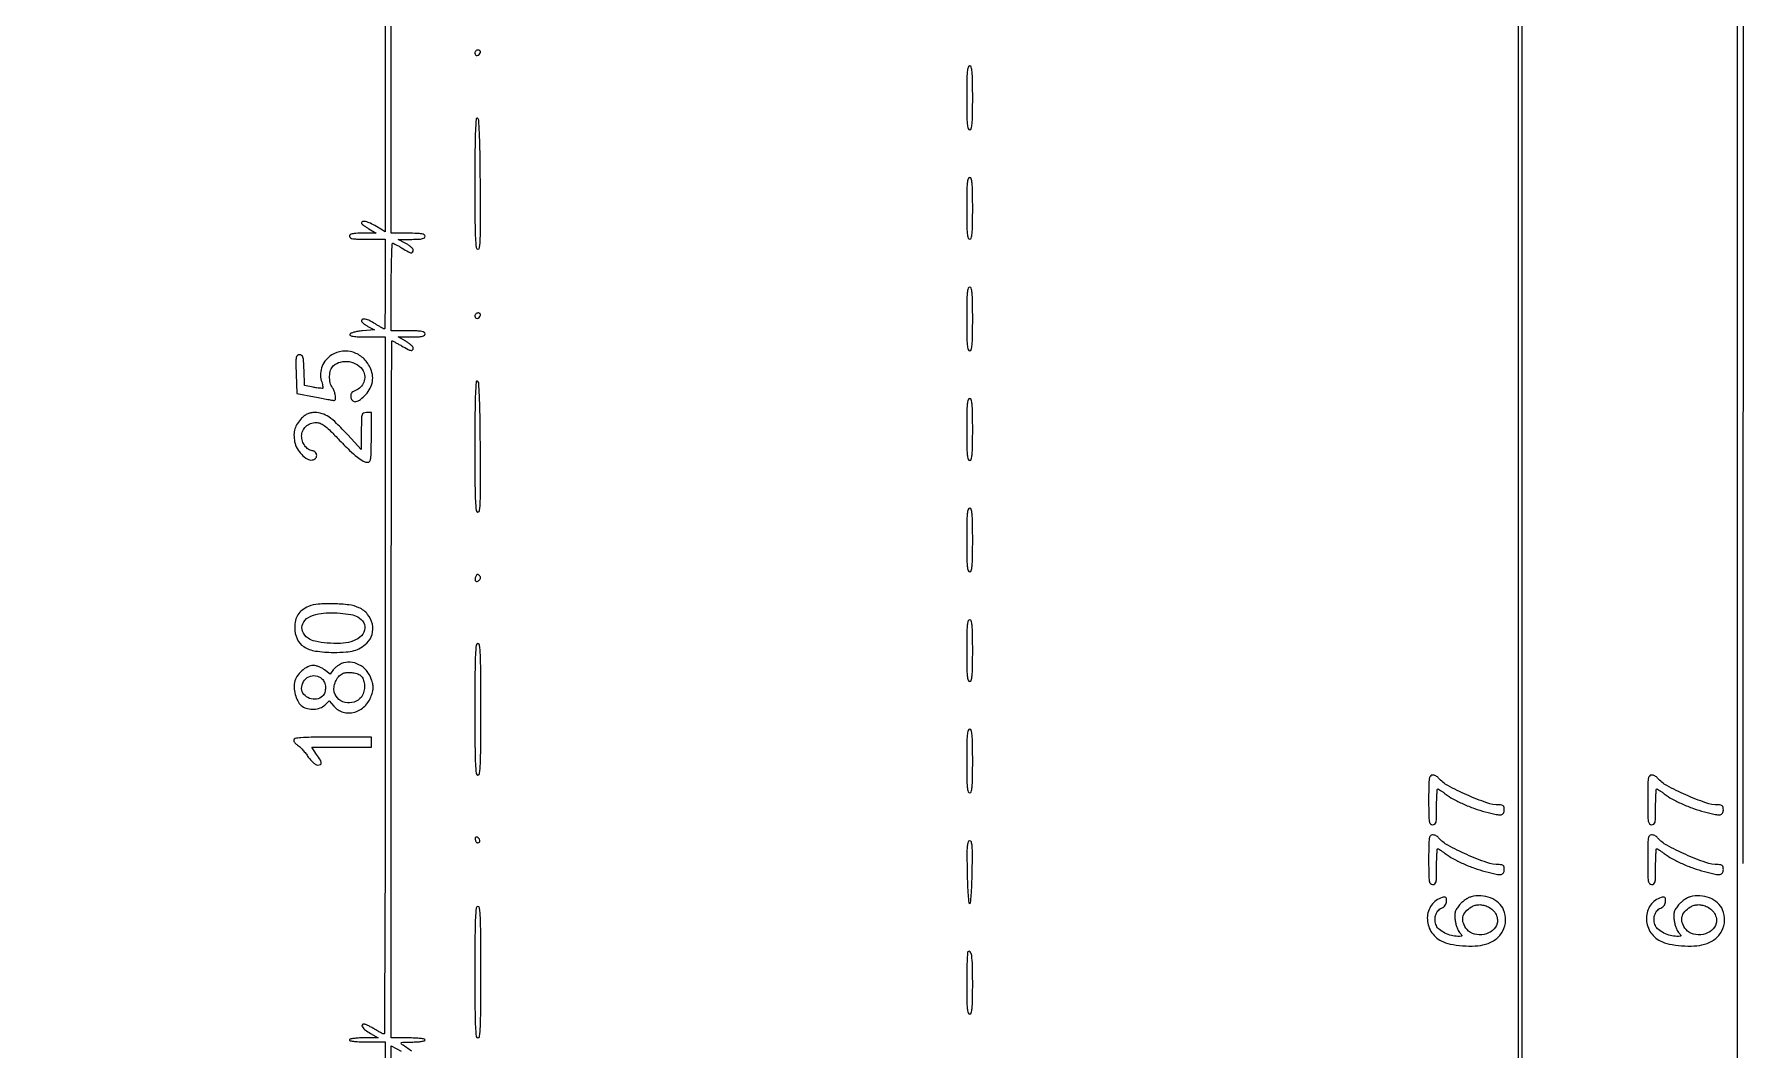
# Model space of a CAD drawing. Extents: x 0 to 836, y 5 to 589.
# Drawn here: x 474.3 to 546.8, y 221.5 to 264.6 of the extents above; entities that cross this region are included whole.
import ezdxf

# ---------------------------------------------------------------- set-up
doc = ezdxf.new("R2010")
doc.units = 0
doc.header["$MEASUREMENT"] = 0

msp = doc.modelspace()

# ---------------------------------------------------------------- linework, layer by layer
for points in [[(201.712326, 537.783562, -0.000001), (217.055896, 537.76491, -0.426088)], [(546.939, 229.3929, -0.000106), (546.943559, 250.949215, -0.000176), (546.957638, 269.095817, -0.000001), (546.976289, 285.583213, -0.415883)], [(836.0595, 588.6891), (420.497259, 588.710259, 0.000013), (261.145696, 588.714318, 0.000021), (126.989856, 588.708632), (4.934769, 588.698274, 0.19889), (4.878609, 588.675009, 0.198853), (4.855343, 588.618859), (4.83877, 516.273901, 0.000036), (4.826254, 436.744061, 0.000021), (4.8222, 342.282364), (4.8222, 95.946129), (4.469225, 95.920114, 0.031904), (4.160456, 95.877435, 0.315999), (4.075312, 95.787407, 0.415411), (4.137995, 95.703578, 0.035338), (4.43445, 95.6826), (4.8222, 95.6826), (4.8222, 50.2101), (4.8222, 4.7376), (420.462, 4.7376), (836.1018, 4.7376)], [(201.712326, 185.847562, -0.000001), (217.055896, 185.82891, -0.426088)], [(604.852986, 529.408162, -0.000002), (620.423836, 529.389509, -0.550615)], [(238.738155, 529.614638, -0.000002), (224.300981, 529.63329, -0.415836)], [(308.18842, 529.408162, -0.000002), (322.638019, 529.38951, -0.415836)], [(531.796111, 538.074638, -0.000002), (517.6951, 538.093291, -0.426056)], [(413.368417, 538.074638, -0.000002), (399.676779, 538.093291, -0.415815)], [(206.267293, 233.405114, -0.000001), (217.051222, 233.389599, -0.0589)], [(77.850638, 481.579418, -0.000002), (77.869294, 494.031443, -0.550517)], [(336.166934, 548.220763, -0.000002), (326.827688, 548.233536, -0.413812)], [(77.644162, 421.684687, -0.000002), (77.625507, 409.236574, -0.415775)], [(689.941022, 529.408162, -0.000003), (701.809045, 529.389505, -0.550493)], [(835.429914, 203.53197, -0.00002), (835.42504, 321.569549)], [(604.231838, 387.151416, -0.000003), (604.250494, 398.693431, -0.41574)], [(260.324089, 280.728444, -0.000002), (260.333986, 287.287743, -0.41377)], [(353.273145, 235.606241, -0.000004), (353.25667, 227.850838, -0.413589)], [(451.906001, 268.595156, 0.000004), (448.874149, 270.69358, 0.001686)], [(490.352167, 221.431966, 0.018953), (489.949781, 221.710475, -0.16362), (489.910784, 221.758807, -0.444968), (489.928828, 221.793233, -0.055603), (490.051205, 221.810427, -0.004947), (490.36275, 221.816225, 0.013429), (490.585037, 221.824134, 0.023296), (490.768644, 221.844229, 0.020304), (490.906967, 221.871721, 0.34644), (490.9338, 221.9058, 0.362465), (490.904326, 221.941116, 0.015687), (490.732875, 221.966762, 0.019442), (490.50394, 221.984708, 0.009838), (490.2147, 221.9904), (489.4956, 221.9904), (489.4956, 236.7954, -0.000213), (489.498019, 242.47239, -0.000355), (489.505489, 247.251431, -0.000005), (489.515391, 251.586558, -0.413542), (489.529265, 251.6004, -0.118776), (489.552639, 251.594768, -0.002401), (489.661195, 251.538571, -0.005535), (489.78758, 251.47058, -0.003675), (489.931115, 251.389919, 0.007693), (490.208251, 251.237097, 0.071345), (490.336637, 251.190797, 0.277268), (490.399157, 251.212721, 0.174892), (490.4262, 251.287671, 0.174943), (490.40669, 251.341725, 0.032609), (490.333008, 251.419567, 0.031428), (490.230422, 251.503343, 0.024173), (490.10895, 251.581828), (489.7917, 251.765713), (490.36275, 251.767657, 0.008975), (490.655652, 251.773912, 0.045684), (490.817151, 251.795125, 0.104993), (490.902656, 251.834456, 0.2369), (490.9338, 251.8965, 0.266366), (490.897321, 251.960117, 0.088943), (490.7928, 251.998518, 0.037256), (490.593786, 252.018525, 0.00643), (490.2147, 252.0234), (489.4956, 252.0234), (489.4956, 253.8846, -0.003195), (489.50016, 254.598241, -0.005327), (489.514238, 255.198945, -0.001139), (489.533219, 255.720685, -0.404927), (489.55905, 255.745367, -0.111035), (489.598809, 255.736141, -0.00754), (489.703267, 255.683835, -0.010506), (489.826654, 255.616375, -0.007675), (489.9609, 255.536507, 0.00846), (490.222169, 255.381622, 0.082579), (490.342225, 255.337332, 0.307657), (490.4016, 255.363019, 0.142341), (490.4262, 255.447679, 0.168972), (490.405643, 255.506773, 0.03918), (490.333008, 255.585073, 0.036138), (490.230401, 255.666756, 0.0286), (490.10895, 255.74004), (489.7917, 255.907522), (490.36275, 255.911261, 0.009031), (490.655142, 255.918458, 0.045588), (490.816852, 255.940223, 0.104163), (490.902625, 255.979817, 0.236978), (490.9338, 256.0419, 0.266366), (490.897321, 256.105517, 0.088943), (490.7928, 256.143918, 0.037256), (490.593786, 256.163925, 0.00643), (490.2147, 256.1688), (489.4956, 256.1688), (489.4956, 270.977366)], [(598.142374, 133.226362, -0.000004), (607.061927, 133.207701, -0.425827)], [(459.33088, 263.455003, 0.000017), (455.324137, 266.22906, 0.000027)], [(537.3792, 285.7788), (537.3792, 229.5621, -0.000056), (537.376781, 208.005755, -0.000094), (537.369311, 189.859056)], [(489.2418, 271.047067), (489.2418, 256.237322), (488.867185, 256.456861, 0.022321), (488.611334, 256.59184, 0.052169), (488.4073, 256.66323, 0.100704), (488.27633, 256.66737, 0.365501), (488.2266, 256.608429, 0.209795), (488.242304, 256.572648, 0.018156), (488.319792, 256.506408, 0.021469), (488.422313, 256.431962, 0.014958), (488.54385, 256.356572), (488.8611, 256.172687), (488.29005, 256.170743, 0.008975), (487.997148, 256.164488, 0.045684), (487.835649, 256.143275, 0.104993), (487.750144, 256.103944, 0.2369), (487.719, 256.0419, 0.273642), (487.756875, 255.977877, 0.084509), (487.86705, 255.939675, 0.035355), (488.076814, 255.9198, 0.005946), (488.4804, 255.915), (489.2418, 255.915), (489.2418, 254.0115, -0.002165), (489.238639, 253.281605, -0.00361), (489.228881, 252.667153, -0.000525), (489.215797, 252.125531, -0.406852), (489.197819, 252.108, -0.123338), (489.168757, 252.11528, -0.004527), (489.06834, 252.170128, -0.008014), (488.950363, 252.238464, -0.005516), (488.8188, 252.3195, 0.025038), (488.580898, 252.453521, 0.062172), (488.392696, 252.519837, 0.131175), (488.274765, 252.514378, 0.326866), (488.2266, 252.448573, 0.190299), (488.242736, 252.40771, 0.029092), (488.307367, 252.34623, 0.029066), (488.396255, 252.279475, 0.021498), (488.50155, 252.215923), (488.7765, 252.0657), (488.275486, 252.0234, 0.017263), (488.07278, 251.999215, 0.029087), (487.905382, 251.963284, 0.030909), (487.781797, 251.920762, 0.218326), (487.739686, 251.87535, 0.394038), (487.763172, 251.824532, 0.06108), (487.880382, 251.792703, 0.029434), (488.097121, 251.774388, 0.006363), (488.47335, 251.7696), (489.2418, 251.7696), (489.2418, 236.9646, -0.000402), (489.237241, 231.28764, -0.00067), (489.223162, 226.508696, -0.000018), (489.204478, 222.185871, -0.414938), (489.17835, 222.160033, -0.111035), (489.138591, 222.169259, -0.00754), (489.034133, 222.221565, -0.010506), (488.910746, 222.289025, -0.007675), (488.7765, 222.368893, 0.013093), (488.63867, 222.448885, 0.015532), (488.50437, 222.51687, 0.014424), (488.388547, 222.567031, 0.08935), (488.3253, 222.57996, 0.300243), (488.258199, 222.537895, 0.270054), (488.266495, 222.455244, 0.076762), (488.397446, 222.323082, 0.029789), (488.613877, 222.182142), (488.9457, 221.993183), (488.33235, 221.991792, 0.012089), (488.09024, 221.985388, 0.022171), (487.893835, 221.966681, 0.019132), (487.746746, 221.940288, 0.352327), (487.719, 221.9058, 0.365646), (487.749049, 221.870203, 0.014491), (487.9305, 221.8447, 0.018502), (488.172479, 221.826844, 0.009164), (488.4804, 221.8212), (489.2418, 221.8212), (489.2418, 219.8685)], [(489.4956, 219.75338), (489.4956, 221.66176), (489.913927, 221.426607, 0.022436)]]:
    msp.add_lwpolyline(points, format="xyb")
for points in [[(537.5484, 173.1762), (537.5484, 229.435923), (537.5484, 285.695647)], [(546.6852, 285.7788), (546.6852, 229.554867), (546.6852, 173.330934)]]:
    msp.add_lwpolyline(points)
for points in [[(493.0488, 263.81805, 0.190724), (493.078154, 263.743895, 0.244413), (493.146398, 263.719944, 0.165501), (493.2284, 263.761591, 0.113253), (493.283213, 263.851538, 0.134046), (493.285326, 263.889757, 0.144529), (493.267515, 263.922489, 0.119977), (493.231419, 263.944451, 0.077096), (493.18275, 263.952, 0.099038), (493.13163, 263.941774, 0.097945), (493.088148, 263.912652, 0.097945), (493.059026, 263.86917, 0.099038)], [(513.945, 261.9216, 0.002849), (513.949258, 261.174386, 0.020523), (513.968133, 260.81475, 0.04313), (514.003453, 260.620299, 0.338315), (514.0719, 260.568, 0.338315), (514.140347, 260.620299, 0.04313), (514.175667, 260.81475, 0.020523), (514.194542, 261.174386, 0.002849), (514.1988, 261.9216, 0.002849), (514.194542, 262.668814, 0.020523), (514.175667, 263.02845, 0.04313), (514.140347, 263.222901, 0.338315), (514.0719, 263.2752, 0.338315), (514.003453, 263.222901, 0.04313), (513.968133, 263.02845, 0.020523), (513.949258, 262.668814, 0.002849)], [(493.0488, 258.29085, 0.001219), (493.052688, 256.695873, 0.010212), (493.070918, 255.975414, 0.014105), (493.101696, 255.559851, 0.384605), (493.176856, 255.492, 0.385989), (493.251556, 255.559762, 0.014769), (493.279128, 255.965912, 0.010367), (493.291534, 256.674235, 0.001213), (493.282606, 258.255627, 0.001676), (493.2668, 259.639233, 0.007737), (493.242578, 260.439775, 0.005234), (493.212198, 260.979885, 0.304581), (493.15455, 261.054477, 0.49192), (493.096323, 261.015254, 0.006356), (493.070483, 260.508602, 0.008051), (493.053133, 259.725233, 0.00151)], [(513.945, 257.2263, 0.002961), (513.949279, 256.503652, 0.021161), (513.968197, 256.1547, 0.045065), (514.003712, 255.966524, 0.33533), (514.0719, 255.915, 0.33533), (514.140088, 255.966524, 0.045065), (514.175603, 256.1547, 0.021161), (514.194521, 256.503652, 0.002961), (514.1988, 257.2263, 0.002961), (514.194521, 257.948948, 0.021161), (514.175603, 258.2979, 0.045065), (514.140088, 258.486076, 0.33533), (514.0719, 258.5376, 0.33533), (514.003712, 258.486076, 0.045065), (513.968197, 258.2979, 0.021161), (513.949279, 257.948948, 0.002961)], [(513.945, 252.531, 0.002849), (513.949258, 251.783786, 0.020523), (513.968133, 251.42415, 0.04313), (514.003453, 251.229699, 0.338315), (514.0719, 251.1774, 0.338315), (514.140347, 251.229699, 0.04313), (514.175667, 251.42415, 0.020523), (514.194542, 251.783786, 0.002849), (514.1988, 252.531, 0.002849), (514.194542, 253.278214, 0.020523), (514.175667, 253.63785, 0.04313), (514.140347, 253.832301, 0.338315), (514.0719, 253.8846, 0.338315), (514.003453, 253.832301, 0.04313), (513.968133, 253.63785, 0.020523), (513.949258, 253.278214, 0.002849)], [(493.0488, 252.65085, 0.190724), (493.078154, 252.576695, 0.244413), (493.146398, 252.552744, 0.165501), (493.2284, 252.594391, 0.113253), (493.283213, 252.684338, 0.134046), (493.285326, 252.722557, 0.144529), (493.267515, 252.755289, 0.119977), (493.231419, 252.777251, 0.077096), (493.18275, 252.7848, 0.099038), (493.13163, 252.774574, 0.097945), (493.088148, 252.745452, 0.097945), (493.059026, 252.70197, 0.099038)], [(486.973659, 251.006031, 0.079523), (486.729023, 250.797362, 0.078668), (486.560654, 250.522034, 0.080923), (486.488747, 250.215394, 0.091914), (486.523188, 249.915833, -0.012082), (486.555556, 249.800506, -0.018033), (486.577734, 249.698158, -0.01327), (486.590471, 249.614331, -0.231417), (486.581767, 249.588967, -0.216002), (486.555278, 249.578999, -0.008856), (486.451357, 249.58767, -0.014053), (486.325678, 249.603982, -0.009359), (486.182665, 249.629399), (485.8155, 249.701767), (485.790791, 250.354984, 0.006102), (485.771589, 250.738628, 0.056473), (485.742685, 250.902061, 0.165684), (485.688374, 250.978742, 0.157831), (485.597378, 251.0082, 0.181067), (485.506071, 250.974014, 0.171565), (485.457126, 250.887423, 0.047291), (485.441754, 250.696007, 0.003796), (485.452886, 250.1893), (485.4771, 249.370401), (486.2385, 249.221533, 0.000857), (486.534862, 249.164117, 0.001269), (486.794877, 249.114888, 0.000558), (487.017162, 249.073644, 0.025411), (487.06335, 249.067533, 0.400194), (487.119575, 249.113058, 0.06277), (487.120116, 249.269767, 0.052559), (487.076526, 249.458531, 0.079063), (486.997209, 249.60732, -0.10785), (486.900279, 249.81718, -0.063851), (486.875305, 250.093006, -0.065197), (486.920074, 250.35787, -0.13521), (487.031707, 250.533404, -0.121658), (487.342321, 250.700456, -0.104678), (487.713628, 250.716326, -0.104318), (488.06055, 250.580262, -0.119991), (488.302565, 250.320636, -0.119167), (488.366735, 250.092551, -0.10244), (488.32519, 249.846297, -0.099002), (488.187026, 249.630106, -0.103384), (487.978231, 249.48765, 0.036707), (487.861381, 249.428869, 0.117073), (487.799259, 249.368324, 0.134297), (487.775651, 249.291507, 0.05507), (487.784315, 249.181868, 0.175546), (487.8618, 249.051552, 0.22937), (487.994787, 249.019589, 0.113901), (488.183956, 249.109084, 0.037311), (488.412415, 249.319076, 0.067438), (488.600356, 249.583318, 0.081923), (488.695851, 249.871405, 0.082781), (488.693267, 250.17247, 0.070621), (488.594875, 250.474655, 0.094776), (488.296082, 250.871991, 0.105465), (487.88191, 251.112931, 0.109113), (487.417059, 251.159273, 0.107792)], [(493.0488, 247.12365, 0.001219), (493.052688, 245.528673, 0.010212), (493.070918, 244.808214, 0.014105), (493.101696, 244.392651, 0.384605), (493.176856, 244.3248, 0.385989), (493.251556, 244.392562, 0.014769), (493.279128, 244.798712, 0.010367), (493.291534, 245.507035, 0.001213), (493.282606, 247.088427, 0.001676), (493.2668, 248.472033, 0.007737), (493.242578, 249.272575, 0.005234), (493.212198, 249.812685, 0.304581), (493.15455, 249.887277, 0.49192), (493.096323, 249.848054, 0.006356), (493.070483, 249.341402, 0.008051), (493.053133, 248.558033, 0.00151)], [(485.686425, 248.31184, 0.051153), (485.506516, 248.090804, 0.072988), (485.399998, 247.861727, 0.071635), (485.362622, 247.608432, 0.047266), (485.389411, 247.314815, 0.082624), (485.492385, 247.032995, 0.062291), (485.68954, 246.767981, 0.06701), (485.923186, 246.581753, 0.171701), (486.132199, 246.539594, 0.154891), (486.272699, 246.607184, 0.205775), (486.328484, 246.735821, 0.206634), (486.273477, 246.864404, 0.155718), (486.133494, 246.932036, -0.120035), (485.965641, 246.999089, -0.083756), (485.820952, 247.14398, -0.077229), (485.722489, 247.341017, -0.077472), (485.6886, 247.558424, -0.10504), (485.735302, 247.778279, -0.10037), (485.867721, 247.964276, -0.097017), (486.066517, 248.088525, -0.091225), (486.30195, 248.132154, -0.091469), (486.476218, 248.100236, -0.068605), (486.647692, 248.006433, -0.035955), (486.868973, 247.816449, -0.006703), (487.244152, 247.434204, 0.00777), (487.723629, 246.947774, 0.027056), (488.054318, 246.656003, 0.042437), (488.303658, 246.491201, 0.124499), (488.50155, 246.440357, 0.266285), (488.581322, 246.485686, 0.098923), (488.6255, 246.612033, 0.031549), (488.64555, 246.875022, 0.003254), (488.6496, 247.4973), (488.6496, 248.5548), (488.4381, 248.5548, 0.107498), (488.315343, 248.528099, 0.221958), (488.253059, 248.45499, 0.062393), (488.228931, 248.288775, 0.003589), (488.222549, 247.77225), (488.218497, 246.9897), (487.644693, 247.608869, 0.011982), (487.170865, 248.096199, 0.044714), (486.840388, 248.3668, 0.070874), (486.555818, 248.506104, 0.078159), (486.253142, 248.554243, 0.038885), (486.084898, 248.54143, 0.062693), (485.946932, 248.501913, 0.060899), (485.820328, 248.428441, 0.034494)], [(513.945, 247.8357, 0.002961), (513.949279, 247.113052, 0.021161), (513.968197, 246.7641, 0.045065), (514.003712, 246.575924, 0.33533), (514.0719, 246.5244, 0.33533), (514.140088, 246.575924, 0.045065), (514.175603, 246.7641, 0.021161), (514.194521, 247.113052, 0.002961), (514.1988, 247.8357, 0.002961), (514.194521, 248.558348, 0.021161), (514.175603, 248.9073, 0.045065), (514.140088, 249.095476, 0.33533), (514.0719, 249.147, 0.33533), (514.003712, 249.095476, 0.045065), (513.968197, 248.9073, 0.021161), (513.949279, 248.558348, 0.002961)], [(513.945, 243.1404, 0.002849), (513.949258, 242.393186, 0.020523), (513.968133, 242.03355, 0.04313), (514.003453, 241.839099, 0.338315), (514.0719, 241.7868, 0.338315), (514.140347, 241.839099, 0.04313), (514.175667, 242.03355, 0.020523), (514.194542, 242.393186, 0.002849), (514.1988, 243.1404, 0.002849), (514.194542, 243.887614, 0.020523), (514.175667, 244.24725, 0.04313), (514.140347, 244.441701, 0.338315), (514.0719, 244.494, 0.338315), (514.003453, 244.441701, 0.04313), (513.968133, 244.24725, 0.020523), (513.949258, 243.887614, 0.002849)], [(493.083422, 241.585798, 0.072159), (493.056513, 241.466773, 0.219336), (493.084538, 241.390841, 0.29781), (493.150766, 241.376967, 0.103621), (493.23633, 241.43289, 0.051746), (493.279958, 241.486621, 0.143917), (493.293848, 241.532708, 0.145657), (493.280524, 241.578625, 0.053474), (493.237693, 241.631747, 0.053524), (493.186648, 241.672894, 0.218633), (493.148204, 241.678352, 0.19067), (493.115446, 241.652596, 0.040341)], [(485.9847, 240.314547, 0.053672), (485.712215, 240.157471, 0.089458), (485.529864, 239.966453, 0.090403), (485.426922, 239.725281, 0.055837), (485.3925, 239.418, 0.10406), (485.493234, 238.939223, 0.148393), (485.774381, 238.611718, 0.105117), (486.273865, 238.42524, 0.03681), (487.0422, 238.368075, 0.014948), (487.581793, 238.383844, 0.05366), (487.921203, 238.440823, 0.072223), (488.185755, 238.558248, 0.044209), (488.457955, 238.765302, 0.140323), (488.680323, 239.12531, 0.124029), (488.692562, 239.567181, 0.116908), (488.491111, 239.98224, 0.115538), (488.124034, 240.264853, 0.076424), (487.698918, 240.384115, 0.024439), (487.042338, 240.431532, 0.024038), (486.388857, 240.415294, 0.085905)], [(488.077324, 239.871887, -0.152341), (488.325814, 239.628115, -0.193791), (488.360703, 239.311597, -0.158165), (488.160344, 239.010261, -0.101891), (487.782676, 238.819746, -0.056119), (487.335066, 238.751181, -0.030501), (486.77812, 238.762936, -0.02923), (486.25702, 238.836653, -0.110494), (485.957963, 238.969869, -0.135251), (485.730103, 239.261796, -0.203488), (485.732525, 239.580252, -0.162529), (485.976882, 239.852568, -0.086537), (486.4077, 240.007185, -0.038102), (486.832301, 240.047971, -0.025119), (487.322837, 240.03294, -0.02485), (487.77887, 239.973065, -0.073437)], [(513.945, 238.4451, 0.002961), (513.949279, 237.722452, 0.021161), (513.968197, 237.3735, 0.045065), (514.003712, 237.185324, 0.33533), (514.0719, 237.1338, 0.33533), (514.140088, 237.185324, 0.045065), (514.175603, 237.3735, 0.021161), (514.194521, 237.722452, 0.002961), (514.1988, 238.4451, 0.002961), (514.194521, 239.167748, 0.021161), (514.175603, 239.5167, 0.045065), (514.140088, 239.704876, 0.33533), (514.0719, 239.7564, 0.33533), (514.003712, 239.704876, 0.045065), (513.968197, 239.5167, 0.021161), (513.949279, 239.167748, 0.002961)], [(493.0488, 235.9494, 0.001237), (493.052715, 234.366416, 0.01012), (493.070911, 233.64405, 0.013583), (493.101394, 233.22484, 0.38529), (493.1757, 233.1576, 0.38529), (493.250006, 233.22484, 0.013583), (493.280489, 233.64405, 0.01012), (493.298685, 234.366416, 0.001237), (493.3026, 235.9494, 0.001237), (493.298685, 237.532384, 0.01012), (493.280489, 238.25475, 0.013583), (493.250006, 238.67396, 0.38529), (493.1757, 238.7412, 0.38529), (493.101394, 238.67396, 0.013583), (493.070911, 238.25475, 0.01012), (493.052715, 237.532384, 0.001237)], [(487.3806, 237.889289, 0.040601), (487.289562, 237.843259, 0.025244), (487.190717, 237.77567, 0.025261), (487.099341, 237.698588, 0.041172), (487.031189, 237.623534), (486.893278, 237.443969), (486.66023, 237.627285, 0.041994), (486.553707, 237.697468, 0.031509), (486.426344, 237.756751, 0.032216), (486.298453, 237.797469, 0.061032), (486.191282, 237.8106, 0.115061), (485.94408, 237.75295, 0.06786), (485.691523, 237.582478, 0.066547), (485.488517, 237.345648, 0.097887), (485.386996, 237.091914, 0.070335), (485.374378, 236.811733, 0.054064), (485.436326, 236.511467, 0.056256), (485.555577, 236.247183, 0.106277), (485.713898, 236.076562, 0.09583), (485.937462, 235.976742, 0.070962), (486.207783, 235.953117, 0.07178), (486.470663, 236.00581, 0.103631), (486.672426, 236.128865), (486.863457, 236.308329), (487.058711, 236.081333, 0.147366), (487.451431, 235.830826, 0.137488), (487.928935, 235.829911, 0.126484), (488.36725, 236.082611, 0.115756), (488.646991, 236.523208, 0.020624), (488.710349, 236.73249, 0.063266), (488.728983, 236.879165, 0.063773), (488.710281, 237.025199, 0.0212), (488.646991, 237.231886, 0.090468), (488.440312, 237.592875, 0.0982), (488.124482, 237.845463, 0.103829), (487.75135, 237.949497, 0.113473)], [(486.549089, 237.247588, -0.118575), (486.656543, 237.090247, -0.083649), (486.698464, 236.879365, -0.083894), (486.668952, 236.666991, -0.12056), (486.570857, 236.505343, -0.162803), (486.324376, 236.382417, -0.124244), (486.02268, 236.414935, -0.128391), (485.779581, 236.584832, -0.178211), (485.6886, 236.831988, -0.135448), (485.770598, 237.129128, -0.146623), (485.991656, 237.331425, -0.151685), (486.281409, 237.37488, -0.146881)], [(488.191949, 237.381252, -0.123536), (488.302204, 237.230746, -0.07207), (488.356236, 237.012346, -0.067321), (488.347581, 236.770691, -0.076904), (488.274055, 236.551569, -0.161215), (488.011029, 236.29454, -0.139327), (487.629498, 236.226171, -0.141499), (487.273348, 236.368706, -0.167303), (487.07626, 236.671212, -0.094967), (487.063997, 236.887868, -0.066413), (487.128339, 237.124528, -0.067639), (487.250353, 237.331271, -0.109922), (487.407772, 237.459508, -0.091528), (487.585435, 237.510997, -0.049791), (487.81339, 237.511005, -0.049978), (488.034817, 237.466272, -0.098697)], [(485.3502, 234.641077, 0.110466), (485.362263, 234.587142, 0.05568), (485.398965, 234.527457, 0.051341), (485.452712, 234.47149, 0.052961), (485.516209, 234.428308, -0.067746), (485.597038, 234.369784, -0.017359), (485.710137, 234.254103, -0.017357), (485.831141, 234.111802, -0.016837), (485.943273, 233.960031, 0.023326), (486.061564, 233.804196, 0.036879), (486.178244, 233.683781, 0.043967), (486.284708, 233.60459, 0.138798), (486.369464, 233.5806, 0.101146), (486.485399, 233.604295, 0.326928), (486.523212, 233.668007, 0.112736), (486.482982, 233.789064, 0.012718), (486.32565, 234.034094), (486.116699, 234.342), (487.38315, 234.342), (488.6496, 234.342), (488.6496, 234.5535), (488.6496, 234.765), (486.9999, 234.765, 0.002317), (486.092688, 234.760797, 0.016429), (485.652904, 234.742261, 0.029197), (485.406361, 234.709187, 0.359108)], [(513.945, 233.7498, 0.002849), (513.949258, 233.002586, 0.020523), (513.968133, 232.64295, 0.04313), (514.003453, 232.448499, 0.338315), (514.0719, 232.3962, 0.338315), (514.140347, 232.448499, 0.04313), (514.175667, 232.64295, 0.020523), (514.194542, 233.002586, 0.002849), (514.1988, 233.7498, 0.002849), (514.194542, 234.497014, 0.020523), (514.175667, 234.85665, 0.04313), (514.140347, 235.051101, 0.338315), (514.0719, 235.1034, 0.338315), (514.003453, 235.051101, 0.04313), (513.968133, 234.85665, 0.020523), (513.949258, 234.497014, 0.002849)], [(533.5722, 232.1001, 0.002827), (533.575931, 231.440141, 0.036854), (533.596734, 231.195937, 0.138781), (533.647994, 231.085468, 0.218517), (533.7414, 231.0426, 0.17273), (533.833157, 231.075273, 0.168559), (533.88475, 231.158925, 0.050222), (533.906449, 231.341478, 0.004487), (533.9106, 231.804, -0.005903), (533.914047, 232.095949, -0.009819), (533.924684, 232.341739, -0.003822), (533.939222, 232.547532, -0.391498), (533.958545, 232.5654, -0.137277), (533.988547, 232.557005, -0.00745), (534.072563, 232.504261, -0.011152), (534.171339, 232.437003, -0.007876), (534.279364, 232.357268, 0.037862), (534.604413, 232.146199, 0.019893), (535.036307, 231.931977, 0.019236), (535.513293, 231.740247, 0.022442), (535.979924, 231.596487, 0.008858), (536.441042, 231.48547, 0.079693), (536.647805, 231.473153, 0.23655), (536.747927, 231.5365, 0.136366), (536.787, 231.6771, 0.045766), (536.777081, 231.785241, 0.155481), (536.744077, 231.846906, 0.151283), (536.680834, 231.879077, 0.0426), (536.569266, 231.8886, -0.084747), (536.038023, 231.979294, -0.01984), (535.195689, 232.313638, -0.019238), (534.385147, 232.711191, -0.096195), (533.99548, 233.030363, 0.063249), (533.943382, 233.079067, 0.044267), (533.874242, 233.120224, 0.044538), (533.799597, 233.148273, 0.06771), (533.731041, 233.1576, 0.241206), (533.644385, 233.113213, 0.119303), (533.596527, 232.995642, 0.034265), (533.576081, 232.742483, 0.003021)], [(542.8782, 232.1001, 0.002827), (542.881931, 231.440141, 0.036854), (542.902734, 231.195937, 0.138781), (542.953994, 231.085468, 0.218517), (543.0474, 231.0426, 0.17273), (543.139157, 231.075273, 0.168559), (543.19075, 231.158925, 0.050222), (543.212449, 231.341478, 0.004487), (543.2166, 231.804, -0.005903), (543.220047, 232.095949, -0.009819), (543.230684, 232.341739, -0.003822), (543.245222, 232.547532, -0.391498), (543.264545, 232.5654, -0.137277), (543.294547, 232.557005, -0.00745), (543.378563, 232.504261, -0.011152), (543.477339, 232.437003, -0.007876), (543.585364, 232.357268, 0.037862), (543.910413, 232.146199, 0.019893), (544.342307, 231.931977, 0.019236), (544.819293, 231.740247, 0.022442), (545.285924, 231.596487, 0.008858), (545.747042, 231.48547, 0.079693), (545.953805, 231.473153, 0.23655), (546.053927, 231.5365, 0.136366), (546.093, 231.6771, 0.045766), (546.083081, 231.785241, 0.155481), (546.050077, 231.846906, 0.151283), (545.986834, 231.879077, 0.0426), (545.875266, 231.8886, -0.084747), (545.344023, 231.979294, -0.01984), (544.501689, 232.313638, -0.019238), (543.691147, 232.711191, -0.096195), (543.30148, 233.030363, 0.063249), (543.249382, 233.079067, 0.044267), (543.180242, 233.120224, 0.044538), (543.105597, 233.148273, 0.06771), (543.037041, 233.1576, 0.241206), (542.950385, 233.113213, 0.119303), (542.902527, 232.995642, 0.034265), (542.882081, 232.742483, 0.003021)], [(493.06187, 230.413375, 0.055333), (493.079336, 230.359737, 0.067404), (493.107365, 230.315027, 0.080237), (493.141175, 230.285606, 0.153371), (493.1757, 230.276731, 0.222662), (493.23828, 230.310187, 0.193087), (493.257574, 230.382658, 0.144703), (493.221834, 230.465181, 0.139121), (493.14647, 230.516543, 0.095591), (493.101181, 230.522517, 0.209098), (493.070634, 230.506934, 0.165894), (493.056886, 230.470191, 0.058438)], [(513.964002, 229.03335, 0.004905), (513.979084, 228.480885, 0.010925), (514.003866, 228.060987, 0.005626), (514.033949, 227.73512, 0.38427), (514.0719, 227.7009, 0.38427), (514.109851, 227.73512, 0.005626), (514.139934, 228.060987, 0.010925), (514.164716, 228.480885, 0.004905), (514.179798, 229.03335, 0.002683), (514.188951, 229.788659, 0.021892), (514.176174, 230.133603, 0.052691), (514.142325, 230.313397, 0.33123), (514.0719, 230.3658, 0.33123), (514.001475, 230.313397, 0.052691), (513.967626, 230.133603, 0.021892), (513.954849, 229.788659, 0.002683)], [(533.5722, 229.5621, 0.002827), (533.575931, 228.902141, 0.036854), (533.596734, 228.657937, 0.138781), (533.647994, 228.547468, 0.218517), (533.7414, 228.5046, 0.17273), (533.833157, 228.537273, 0.168559), (533.88475, 228.620925, 0.050222), (533.906449, 228.803478, 0.004487), (533.9106, 229.266, -0.005903), (533.914047, 229.557949, -0.009819), (533.924684, 229.803739, -0.003822), (533.939222, 230.009532, -0.391498), (533.958545, 230.0274, -0.137277), (533.988547, 230.019005, -0.00745), (534.072563, 229.966261, -0.011152), (534.171339, 229.899003, -0.007876), (534.279364, 229.819268, 0.037862), (534.604413, 229.608199, 0.019893), (535.036307, 229.393977, 0.019236), (535.513293, 229.202247, 0.022442), (535.979924, 229.058487, 0.008858), (536.441042, 228.94747, 0.079693), (536.647805, 228.935153, 0.23655), (536.747927, 228.9985, 0.136366), (536.787, 229.1391, 0.045766), (536.777081, 229.247241, 0.155481), (536.744077, 229.308906, 0.151283), (536.680834, 229.341077, 0.0426), (536.569266, 229.3506, -0.084747), (536.038023, 229.441294, -0.01984), (535.195689, 229.775638, -0.019238), (534.385147, 230.173191, -0.096195), (533.99548, 230.492363, 0.063249), (533.943382, 230.541067, 0.044267), (533.874242, 230.582224, 0.044538), (533.799597, 230.610273, 0.06771), (533.731041, 230.6196, 0.241206), (533.644385, 230.575213, 0.119303), (533.596527, 230.457642, 0.034265), (533.576081, 230.204483, 0.003021)], [(542.8782, 229.5621, 0.002827), (542.881931, 228.902141, 0.036854), (542.902734, 228.657937, 0.138781), (542.953994, 228.547468, 0.218517), (543.0474, 228.5046, 0.17273), (543.139157, 228.537273, 0.168559), (543.19075, 228.620925, 0.050222), (543.212449, 228.803478, 0.004487), (543.2166, 229.266, -0.005903), (543.220047, 229.557949, -0.009819), (543.230684, 229.803739, -0.003822), (543.245222, 230.009532, -0.391498), (543.264545, 230.0274, -0.137277), (543.294547, 230.019005, -0.00745), (543.378563, 229.966261, -0.011152), (543.477339, 229.899003, -0.007876), (543.585364, 229.819268, 0.037862), (543.910413, 229.608199, 0.019893), (544.342307, 229.393977, 0.019236), (544.819293, 229.202247, 0.022442), (545.285924, 229.058487, 0.008858), (545.747042, 228.94747, 0.079693), (545.953805, 228.935153, 0.23655), (546.053927, 228.9985, 0.136366), (546.093, 229.1391, 0.045766), (546.083081, 229.247241, 0.155481), (546.050077, 229.308906, 0.151283), (545.986834, 229.341077, 0.0426), (545.875266, 229.3506, -0.084747), (545.344023, 229.441294, -0.01984), (544.501689, 229.775638, -0.019238), (543.691147, 230.173191, -0.096195), (543.30148, 230.492363, 0.063249), (543.249382, 230.541067, 0.044267), (543.180242, 230.582224, 0.044538), (543.105597, 230.610273, 0.06771), (543.037041, 230.6196, 0.241206), (542.950385, 230.575213, 0.119303), (542.902527, 230.457642, 0.034265), (542.882081, 230.204483, 0.003021)], [(493.0488, 224.7822, 0.001237), (493.052715, 223.199216, 0.01012), (493.070911, 222.47685, 0.013583), (493.101394, 222.05764, 0.38529), (493.1757, 221.9904, 0.38529), (493.250006, 222.05764, 0.013583), (493.280489, 222.47685, 0.01012), (493.298685, 223.199216, 0.001237), (493.3026, 224.7822, 0.001237), (493.298685, 226.365184, 0.01012), (493.280489, 227.08755, 0.013583), (493.250006, 227.50676, 0.38529), (493.1757, 227.574, 0.38529), (493.101394, 227.50676, 0.013583), (493.070911, 227.08755, 0.01012), (493.052715, 226.365184, 0.001237)], [(535.376964, 227.985401, 0.055757), (535.257935, 227.937642, 0.028701), (535.120886, 227.853549, 0.028124), (534.988214, 227.749733, 0.037788), (534.881457, 227.640744, 0.029405), (534.763421, 227.482445, 0.074549), (534.703361, 227.35255, 0.072535), (534.683157, 227.208616, 0.026727), (534.695237, 227.003412, 0.031012), (534.722103, 226.85079, 0.027174), (534.76851, 226.69561, 0.028137), (534.826062, 226.559933, 0.069644), (534.886607, 226.470767, -0.010125), (534.980595, 226.362587, -0.29066), (534.985143, 226.327615, -0.281034), (534.955341, 226.307814, -0.009632), (534.809295, 226.305, -0.06538), (534.538744, 226.340529, -0.050678), (534.260662, 226.445968, -0.053033), (534.028439, 226.594702, -0.117448), (533.900052, 226.759666, -0.088801), (533.844487, 226.976924, -0.091593), (533.868718, 227.197483, -0.097345), (533.967416, 227.384238, -0.116273), (534.124434, 227.505857, 0.05591), (534.215224, 227.560184, 0.077484), (534.280825, 227.628489, 0.081855), (534.320116, 227.710413, 0.071083), (534.3336, 227.804781, 0.033646), (534.326349, 227.912415, 0.197222), (534.298567, 227.960493, 0.203472), (534.245641, 227.97434, 0.035991), (534.14325, 227.951711, 0.166211), (533.695201, 227.63261, 0.151956), (533.51594, 227.093324, 0.141227), (533.670058, 226.516975, 0.139974), (534.107659, 226.10868, 0.068762), (534.486445, 225.976682, 0.030667), (535.010877, 225.904546, 0.030666), (535.551129, 225.896946, 0.056497), (535.984504, 225.966937, 0.094057), (536.423097, 226.184541, 0.109336), (536.724259, 226.538579, 0.113597), (536.840829, 226.975296, 0.108016), (536.758214, 227.427805, 0.11261), (536.546083, 227.724911, 0.085907), (536.205427, 227.936156, 0.080936), (535.793523, 228.029202, 0.082894)], [(536.057968, 227.577776, -0.085784), (536.258197, 227.459253, -0.082624), (536.410081, 227.279041, -0.086689), (536.490251, 227.067643, -0.109293), (536.48437, 226.859, -0.16313), (536.290844, 226.556618, -0.119704), (535.927958, 226.385869, -0.116706), (535.51962, 226.398466, -0.150427), (535.20366, 226.597358, -0.088728), (535.049034, 226.859233, -0.138217), (535.027787, 227.118753, -0.134064), (535.145582, 227.356776, -0.081178), (535.3911, 227.556419, -0.05298), (535.546825, 227.625001, -0.069353), (535.699911, 227.651358, -0.063219), (535.865064, 227.635745, -0.035715)], [(544.682964, 227.985401, 0.055757), (544.563935, 227.937642, 0.028701), (544.426886, 227.853549, 0.028124), (544.294214, 227.749733, 0.037788), (544.187457, 227.640744, 0.029405), (544.069421, 227.482445, 0.074549), (544.009361, 227.35255, 0.072535), (543.989157, 227.208616, 0.026727), (544.001237, 227.003412, 0.031012), (544.028103, 226.85079, 0.027174), (544.07451, 226.69561, 0.028137), (544.132062, 226.559933, 0.069644), (544.192607, 226.470767, -0.010125), (544.286595, 226.362587, -0.29066), (544.291143, 226.327615, -0.281034), (544.261341, 226.307814, -0.009632), (544.115295, 226.305, -0.06538), (543.844744, 226.340529, -0.050678), (543.566662, 226.445968, -0.053033), (543.334439, 226.594702, -0.117448), (543.206052, 226.759666, -0.088801), (543.150487, 226.976924, -0.091593), (543.174718, 227.197483, -0.097345), (543.273416, 227.384238, -0.116273), (543.430434, 227.505857, 0.05591), (543.521224, 227.560184, 0.077484), (543.586825, 227.628489, 0.081855), (543.626116, 227.710413, 0.071083), (543.6396, 227.804781, 0.033646), (543.632349, 227.912415, 0.197222), (543.604567, 227.960493, 0.203472), (543.551641, 227.97434, 0.035991), (543.44925, 227.951711, 0.166211), (543.001201, 227.63261, 0.151956), (542.82194, 227.093324, 0.141227), (542.976058, 226.516975, 0.139974), (543.413659, 226.10868, 0.068762), (543.792445, 225.976682, 0.030667), (544.316877, 225.904546, 0.030666), (544.857129, 225.896946, 0.056497), (545.290504, 225.966937, 0.094057), (545.729097, 226.184541, 0.109336), (546.030259, 226.538579, 0.113597), (546.146829, 226.975296, 0.108016), (546.064214, 227.427805, 0.11261), (545.852083, 227.724911, 0.085907), (545.511427, 227.936156, 0.080936), (545.099523, 228.029202, 0.082894)], [(545.363968, 227.577776, -0.085784), (545.564197, 227.459253, -0.082624), (545.716081, 227.279041, -0.086689), (545.796251, 227.067643, -0.109293), (545.79037, 226.859, -0.16313), (545.596844, 226.556618, -0.119704), (545.233958, 226.385869, -0.116706), (544.82562, 226.398466, -0.150427), (544.50966, 226.597358, -0.088728), (544.355034, 226.859233, -0.138217), (544.333787, 227.118753, -0.134064), (544.451582, 227.356776, -0.081178), (544.6971, 227.556419, -0.05298), (544.852825, 227.625001, -0.069353), (545.005911, 227.651358, -0.063219), (545.171064, 227.635745, -0.035715)], [(513.9991, 225.6541, 0.186374), (513.977247, 225.604752, 0.002086), (513.960892, 225.234839, 0.006105), (513.948908, 224.803926, 0.003899), (513.945, 224.3028, 0.003), (513.949287, 223.588341, 0.021382), (513.968219, 223.24295, 0.045736), (514.0038, 223.056859, 0.334295), (514.0719, 223.0056, 0.334966), (514.140056, 223.057031, 0.045301), (514.175595, 223.244468, 0.021239), (514.194518, 223.592159, 0.002975), (514.1988, 224.311907, 0.005289), (514.190621, 225.085131, 0.031648), (514.156666, 225.48635, 0.118898), (514.091901, 225.646458, 0.463205)]]:
    msp.add_lwpolyline(points, format="xyb", close=True)

doc.saveas('drawing.dxf')
